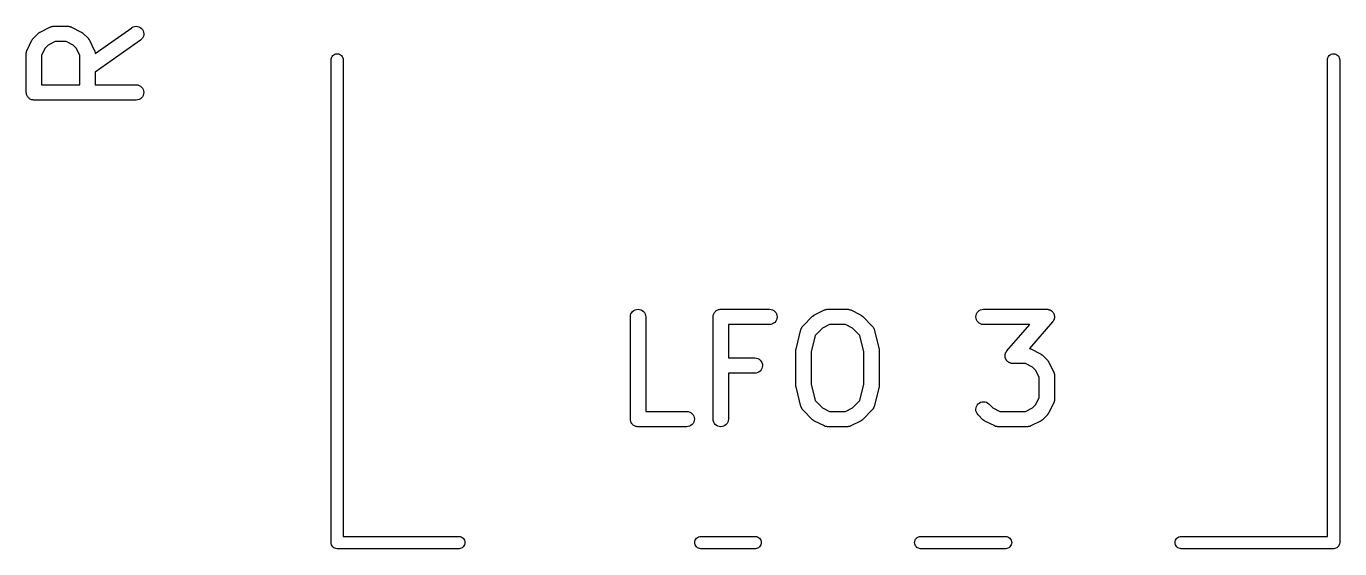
# Model space of a CAD drawing. Extents: x 20 to 116, y -135 to -16.
# Drawn here: x 60.04 to 72.89, y -108.48 to -103.38 of the extents above; entities that cross this region are included whole.
import ezdxf

# ---------------------------------------------------------------- set-up
doc = ezdxf.new("R2010")
doc.units = 0
doc.layers.add('BLACK', color=7, linetype='CONTINUOUS')

msp = doc.modelspace()

# ---------------------------------------------------------------- linework, layer by layer
at = {"layer": 'BLACK', "linetype": 'Continuous'}
for p, q in [((60.107, -103.492), (60.1546, -103.445)), ((60.1546, -103.445), (60.1553, -103.444)), ((60.1553, -103.444), (60.1586, -103.441)), ((60.1586, -103.441), (60.1617, -103.439)), ((60.1617, -103.439), (60.1643, -103.437)), ((60.1643, -103.437), (60.1668, -103.435)), ((60.1668, -103.435), (60.1705, -103.433)), ((60.1705, -103.433), (60.1741, -103.431)), ((60.1741, -103.431), (60.2693, -103.383)), ((60.2693, -103.383), (60.2703, -103.383)), ((60.2703, -103.383), (60.2723, -103.382)), ((60.2723, -103.382), (60.2743, -103.381)), ((60.2743, -103.381), (60.2792, -103.379)), ((60.2792, -103.379), (60.284, -103.378)), ((60.284, -103.378), (60.2862, -103.377)), ((60.2862, -103.377), (60.2883, -103.377)), ((60.2883, -103.377), (60.2934, -103.376)), ((60.2934, -103.376), (60.2985, -103.375)), ((60.2985, -103.375), (60.3007, -103.375)), ((60.3007, -103.375), (60.3029, -103.375)), ((60.3029, -103.375), (60.4457, -103.375)), ((60.4457, -103.375), (60.4468, -103.375)), ((60.4468, -103.375), (60.449, -103.375)), ((60.449, -103.375), (60.4512, -103.375)), ((60.4512, -103.375), (60.4562, -103.376)), ((60.4562, -103.376), (60.4613, -103.377)), ((60.4613, -103.377), (60.4634, -103.378)), ((60.4634, -103.378), (60.4656, -103.378)), ((60.4656, -103.378), (60.4704, -103.38)), ((60.4704, -103.38), (60.4753, -103.381)), ((60.4753, -103.381), (60.4772, -103.382)), ((60.4772, -103.382), (60.4793, -103.383)), ((60.4793, -103.383), (60.5745, -103.431)), ((60.5745, -103.431), (60.5754, -103.431)), ((60.5754, -103.431), (60.579, -103.434)), ((60.579, -103.434), (60.5827, -103.436)), ((60.5827, -103.436), (60.5851, -103.438)), ((60.5851, -103.438), (60.5877, -103.439)), ((60.5877, -103.439), (60.5907, -103.442)), ((60.5907, -103.442), (60.594, -103.445)), ((60.594, -103.445), (60.6416, -103.492)), ((60.7111, -103.64), (61.0694, -103.389)), ((61.0694, -103.389), (61.0702, -103.388)), ((61.0702, -103.388), (61.0831, -103.381)), ((61.0831, -103.381), (61.0971, -103.377)), ((61.0971, -103.377), (61.1116, -103.375)), ((61.1116, -103.375), (61.1262, -103.377)), ((61.1262, -103.377), (61.1402, -103.381)), ((61.1402, -103.381), (61.1532, -103.387)), ((61.1532, -103.387), (61.1647, -103.396)), ((61.1647, -103.396), (61.1741, -103.408)), ((61.1741, -103.408), (61.1812, -103.42)), ((61.1812, -103.42), (61.1857, -103.434)), ((61.1862, -103.464), (61.1822, -103.478)), ((61.1857, -103.434), (61.1874, -103.449)), ((61.1874, -103.449), (61.1862, -103.464)), ((60.0453, -103.607), (60.0929, -103.512)), ((60.0929, -103.512), (60.0934, -103.511)), ((60.0934, -103.511), (60.0957, -103.507)), ((60.0957, -103.507), (60.0977, -103.504)), ((60.0977, -103.504), (60.0997, -103.501)), ((60.0997, -103.501), (60.1014, -103.499)), ((60.1014, -103.499), (60.1043, -103.496)), ((60.1043, -103.496), (60.107, -103.492)), ((60.2216, -103.59), (60.1874, -103.658)), ((60.252, -103.559), (60.2216, -103.59)), ((60.3206, -103.525), (60.252, -103.559)), ((60.428, -103.525), (60.3206, -103.525)), ((60.4965, -103.559), (60.428, -103.525)), ((60.5269, -103.59), (60.4965, -103.559)), ((60.5612, -103.658), (60.5269, -103.59)), ((60.6416, -103.492), (60.6423, -103.493)), ((60.6423, -103.493), (60.645, -103.496)), ((60.645, -103.496), (60.6479, -103.5)), ((60.6479, -103.5), (60.6495, -103.502)), ((60.6495, -103.502), (60.6515, -103.505)), ((60.6515, -103.505), (60.6534, -103.508)), ((60.6534, -103.508), (60.6557, -103.512)), ((60.6557, -103.512), (60.7033, -103.607)), ((61.1554, -103.512), (60.7112, -103.823)), ((61.1665, -103.502), (61.1554, -103.512)), ((61.1756, -103.491), (61.1665, -103.502)), ((61.1822, -103.478), (61.1756, -103.491)), ((60.0374, -103.64), (60.0376, -103.637)), ((60.0374, -103.641), (60.0374, -103.64)), ((60.0374, -104.022), (60.0374, -103.641)), ((60.0376, -103.635), (60.0384, -103.63)), ((60.0376, -103.637), (60.0376, -103.635)), ((60.0384, -103.63), (60.039, -103.625)), ((60.039, -103.625), (60.0397, -103.623)), ((60.0397, -103.623), (60.0401, -103.621)), ((60.0401, -103.621), (60.0419, -103.616)), ((60.0419, -103.616), (60.0434, -103.611)), ((60.0434, -103.611), (60.0445, -103.609)), ((60.0445, -103.609), (60.0453, -103.607)), ((60.1874, -103.658), (60.1874, -103.947)), ((60.5612, -103.947), (60.5612, -103.658)), ((60.7033, -103.607), (60.7037, -103.608)), ((60.7037, -103.608), (60.7045, -103.61)), ((60.7045, -103.61), (60.7055, -103.612)), ((60.7055, -103.612), (60.707, -103.617)), ((60.707, -103.617), (60.7088, -103.622)), ((60.7088, -103.622), (60.7091, -103.624)), ((60.7091, -103.624), (60.7098, -103.626)), ((60.7098, -103.626), (60.7103, -103.631)), ((60.7103, -103.631), (60.7111, -103.636)), ((60.7111, -103.636), (60.711, -103.639)), ((60.711, -103.639), (60.7111, -103.64)), ((63.02, -103.702), (63.0209, -103.693)), ((63.02, -108.428), (63.02, -103.702)), ((63.0209, -103.693), (63.0243, -103.682)), ((63.0243, -103.682), (63.0299, -103.672)), ((63.0299, -103.672), (63.0374, -103.662)), ((63.0374, -103.662), (63.0465, -103.655)), ((63.0465, -103.655), (63.0569, -103.649)), ((63.0569, -103.649), (63.0682, -103.646)), ((63.0682, -103.646), (63.08, -103.645)), ((63.08, -103.645), (63.0918, -103.646)), ((63.0918, -103.646), (63.1031, -103.649)), ((63.1031, -103.649), (63.1135, -103.655)), ((63.1135, -103.655), (63.1226, -103.662)), ((63.1226, -103.662), (63.1301, -103.672)), ((63.1301, -103.672), (63.1357, -103.682)), ((63.1357, -103.682), (63.1391, -103.693)), ((63.1391, -103.693), (63.14, -103.702)), ((63.14, -103.702), (63.14, -108.365)), ((72.77, -103.702), (72.7709, -103.693)), ((72.77, -108.365), (72.77, -103.702)), ((72.7709, -103.693), (72.7743, -103.682)), ((72.7743, -103.682), (72.7799, -103.672)), ((72.7799, -103.672), (72.7874, -103.662)), ((72.7874, -103.662), (72.7965, -103.655)), ((72.7965, -103.655), (72.8069, -103.649)), ((72.8069, -103.649), (72.8182, -103.646)), ((72.8182, -103.646), (72.83, -103.645)), ((72.83, -103.645), (72.8418, -103.646)), ((72.8418, -103.646), (72.8531, -103.649)), ((72.8531, -103.649), (72.8635, -103.655)), ((72.8635, -103.655), (72.8726, -103.662)), ((72.8726, -103.662), (72.8801, -103.672)), ((72.8801, -103.672), (72.8857, -103.682)), ((72.8857, -103.682), (72.8891, -103.693)), ((72.8891, -103.693), (72.89, -103.702)), ((72.89, -103.702), (72.89, -108.422)), ((60.7112, -103.823), (60.7112, -103.947)), ((60.1874, -103.947), (60.5612, -103.947)), ((60.7112, -103.947), (61.1124, -103.947)), ((61.1124, -103.947), (61.1134, -103.947)), ((61.1134, -103.947), (61.128, -103.948)), ((61.128, -103.948), (61.1419, -103.953)), ((61.1419, -103.953), (61.1548, -103.96)), ((61.1548, -103.96), (61.166, -103.969)), ((61.166, -103.969), (61.1751, -103.981)), ((60.0381, -104.029), (60.0374, -104.022)), ((60.0387, -104.036), (60.0381, -104.029)), ((60.0388, -104.036), (60.0387, -104.036)), ((60.0408, -104.043), (60.0388, -104.036)), ((60.0388, -104.036), (60.0388, -104.036)), ((60.0428, -104.05), (60.0408, -104.043)), ((60.043, -104.05), (60.0428, -104.05)), ((60.0464, -104.056), (60.043, -104.05)), ((60.043, -104.05), (60.043, -104.05)), ((60.0496, -104.063), (60.0464, -104.056)), ((60.0498, -104.063), (60.0496, -104.063)), ((60.0499, -104.063), (60.0498, -104.063)), ((60.0544, -104.069), (60.0499, -104.063)), ((60.0588, -104.074), (60.0544, -104.069)), ((60.059, -104.074), (60.0588, -104.074)), ((60.0592, -104.075), (60.059, -104.074)), ((60.0646, -104.079), (60.0592, -104.075)), ((60.07, -104.084), (60.0646, -104.079)), ((60.0702, -104.084), (60.07, -104.084)), ((60.0704, -104.084), (60.0702, -104.084)), ((60.0766, -104.087), (60.0704, -104.084)), ((60.0828, -104.091), (60.0766, -104.087)), ((60.0831, -104.091), (60.0828, -104.091)), ((60.0833, -104.091), (60.0831, -104.091)), ((60.0901, -104.093), (60.0833, -104.091)), ((60.0968, -104.095), (60.0901, -104.093)), ((60.097, -104.095), (60.0968, -104.095)), ((60.0973, -104.095), (60.097, -104.095)), ((60.1043, -104.096), (60.0973, -104.095)), ((60.1113, -104.097), (60.1043, -104.096)), ((60.1118, -104.097), (60.1113, -104.097)), ((60.1119, -104.097), (60.1118, -104.097)), ((60.1124, -104.097), (60.1119, -104.097)), ((60.1119, -104.097), (60.1119, -104.097)), ((61.1124, -104.097), (60.1124, -104.097)), ((61.1269, -104.095), (61.1124, -104.097)), ((61.141, -104.091), (61.1269, -104.095)), ((61.1539, -104.084), (61.141, -104.091)), ((61.1652, -104.075), (61.1539, -104.084)), ((61.1746, -104.064), (61.1652, -104.075)), ((61.1815, -104.051), (61.1746, -104.064)), ((61.1751, -103.981), (61.1819, -103.994)), ((61.1858, -104.037), (61.1815, -104.051)), ((61.1819, -103.994), (61.1861, -104.008)), ((61.1874, -104.022), (61.1858, -104.037)), ((61.1861, -104.008), (61.1874, -104.022)), ((65.9619, -106.175), (65.9713, -106.164)), ((65.9713, -106.164), (65.9827, -106.155)), ((65.9827, -106.155), (65.9957, -106.148)), ((65.9957, -106.148), (66.0098, -106.144)), ((66.0098, -106.144), (66.0243, -106.142)), ((66.0243, -106.142), (66.0389, -106.144)), ((66.0389, -106.144), (66.0529, -106.148)), ((66.0529, -106.148), (66.0657, -106.155)), ((66.0657, -106.155), (66.077, -106.165)), ((66.776, -106.17), (66.7805, -106.164)), ((66.7805, -106.164), (66.7807, -106.164)), ((66.7807, -106.164), (66.7809, -106.164)), ((66.7809, -106.164), (66.7863, -106.159)), ((66.7863, -106.159), (66.7918, -106.155)), ((66.7918, -106.155), (66.7921, -106.155)), ((66.7921, -106.155), (66.7923, -106.155)), ((66.7923, -106.155), (66.7985, -106.151)), ((66.7985, -106.151), (66.8048, -106.148)), ((66.8048, -106.148), (66.805, -106.148)), ((66.805, -106.148), (66.8052, -106.148)), ((66.8052, -106.148), (66.812, -106.146)), ((66.812, -106.146), (66.8188, -106.144)), ((66.8188, -106.144), (66.819, -106.144)), ((66.819, -106.144), (66.8193, -106.144)), ((66.8193, -106.144), (66.8263, -106.143)), ((66.8263, -106.143), (66.8333, -106.142)), ((66.8333, -106.142), (67.3095, -106.142)), ((67.3095, -106.142), (67.3106, -106.142)), ((67.3106, -106.142), (67.3251, -106.144)), ((67.3251, -106.144), (67.3391, -106.148)), ((67.3391, -106.148), (67.3519, -106.155)), ((67.3519, -106.155), (67.3631, -106.165)), ((67.7522, -106.198), (67.8474, -106.15)), ((67.8474, -106.15), (67.8483, -106.15)), ((67.8483, -106.15), (67.8504, -106.149)), ((67.8504, -106.149), (67.8524, -106.148)), ((67.8524, -106.148), (67.8573, -106.147)), ((67.8573, -106.147), (67.8621, -106.145)), ((67.8621, -106.145), (67.8643, -106.144)), ((67.8643, -106.144), (67.8664, -106.144)), ((67.8664, -106.144), (67.8715, -106.143)), ((67.8715, -106.143), (67.8765, -106.143)), ((67.8765, -106.143), (67.8788, -106.143)), ((67.8788, -106.143), (67.881, -106.142)), ((67.881, -106.142), (68.0714, -106.142)), ((68.0714, -106.142), (68.0725, -106.142)), ((68.0725, -106.142), (68.0747, -106.143)), ((68.0747, -106.143), (68.0769, -106.143)), ((68.0769, -106.143), (68.0819, -106.143)), ((68.0819, -106.143), (68.087, -106.144)), ((68.087, -106.144), (68.0891, -106.145)), ((68.0891, -106.145), (68.0913, -106.145)), ((68.0913, -106.145), (68.0961, -106.147)), ((68.0961, -106.147), (68.101, -106.148)), ((68.101, -106.148), (68.1029, -106.15)), ((68.1029, -106.15), (68.105, -106.15)), ((68.105, -106.15), (68.2002, -106.198)), ((69.3426, -106.175), (69.3519, -106.164)), ((69.3519, -106.164), (69.3633, -106.155)), ((69.3633, -106.155), (69.3762, -106.148)), ((69.3762, -106.148), (69.3902, -106.144)), ((69.3902, -106.144), (69.4048, -106.142)), ((69.4048, -106.142), (70.0238, -106.142)), ((70.0238, -106.142), (70.0249, -106.142)), ((70.0249, -106.142), (70.0295, -106.143)), ((70.0295, -106.143), (70.0342, -106.143)), ((70.0342, -106.143), (70.0368, -106.144)), ((70.0368, -106.144), (70.0394, -106.144)), ((70.0394, -106.144), (70.0439, -106.145)), ((70.0439, -106.145), (70.0485, -106.147)), ((70.0485, -106.147), (70.0508, -106.148)), ((70.0508, -106.148), (70.0534, -106.148)), ((70.0534, -106.148), (70.0575, -106.151)), ((70.0575, -106.151), (70.0617, -106.153)), ((70.0617, -106.153), (70.0639, -106.154)), ((70.0639, -106.154), (70.0662, -106.155)), ((70.0662, -106.155), (70.0698, -106.159)), ((70.0698, -106.159), (70.0736, -106.161)), ((70.0736, -106.161), (70.0754, -106.163)), ((70.0754, -106.163), (70.0774, -106.165)), ((65.9488, -106.216), (65.9504, -106.202)), ((65.9488, -106.217), (65.9488, -106.216)), ((65.9488, -107.217), (65.9488, -106.217)), ((65.9504, -106.202), (65.9549, -106.188)), ((65.9549, -106.188), (65.9619, -106.175)), ((66.077, -106.165), (66.0863, -106.176)), ((66.0863, -106.176), (66.0931, -106.189)), ((66.0931, -106.189), (66.0974, -106.203)), ((66.0974, -106.203), (66.0988, -106.217)), ((66.0988, -106.217), (66.0988, -107.142)), ((66.7583, -106.216), (66.7591, -106.209)), ((66.7583, -106.217), (66.7583, -106.216)), ((66.7583, -107.217), (66.7583, -106.217)), ((66.7583, -106.217), (66.7583, -106.217)), ((66.7583, -106.217), (66.7583, -106.217)), ((66.7583, -106.217), (66.7583, -106.217)), ((66.7591, -106.209), (66.7599, -106.202)), ((66.7599, -106.202), (66.7599, -106.202)), ((66.7599, -106.202), (66.76, -106.202)), ((66.76, -106.202), (66.7621, -106.195)), ((66.7621, -106.195), (66.7642, -106.188)), ((66.7642, -106.188), (66.7643, -106.188)), ((66.7643, -106.188), (66.7644, -106.188)), ((66.7644, -106.188), (66.7678, -106.182)), ((66.7678, -106.182), (66.7712, -106.175)), ((66.7712, -106.175), (66.7713, -106.175)), ((66.7713, -106.175), (66.7714, -106.175)), ((66.7714, -106.175), (66.776, -106.17)), ((67.3095, -106.292), (66.9083, -106.292)), ((66.9083, -106.292), (66.9083, -106.619)), ((67.3241, -106.291), (67.3095, -106.292)), ((67.3381, -106.287), (67.3241, -106.291)), ((67.351, -106.28), (67.3381, -106.287)), ((67.3624, -106.271), (67.351, -106.28)), ((67.3717, -106.259), (67.3624, -106.271)), ((67.3631, -106.165), (67.3723, -106.176)), ((67.3787, -106.246), (67.3717, -106.259)), ((67.3723, -106.176), (67.3791, -106.189)), ((67.383, -106.232), (67.3787, -106.246)), ((67.3791, -106.189), (67.3832, -106.203)), ((67.3845, -106.218), (67.383, -106.232)), ((67.3832, -106.203), (67.3845, -106.218)), ((67.6374, -106.307), (67.7327, -106.212)), ((67.7327, -106.212), (67.7334, -106.211)), ((67.7334, -106.211), (67.7367, -106.209)), ((67.7367, -106.209), (67.7398, -106.206)), ((67.7398, -106.206), (67.7424, -106.204)), ((67.7424, -106.204), (67.7449, -106.202)), ((67.7449, -106.202), (67.7486, -106.2)), ((67.7486, -106.2), (67.7522, -106.198)), ((67.8987, -106.292), (67.8301, -106.327)), ((68.0537, -106.292), (67.8987, -106.292)), ((68.1222, -106.327), (68.0537, -106.292)), ((68.2002, -106.198), (68.2011, -106.198)), ((68.2011, -106.198), (68.2047, -106.201)), ((68.2047, -106.201), (68.2084, -106.203)), ((68.2084, -106.203), (68.2108, -106.205)), ((68.2108, -106.205), (68.2134, -106.206)), ((68.2134, -106.206), (68.2164, -106.209)), ((68.2164, -106.209), (68.2197, -106.212)), ((68.2197, -106.212), (68.3149, -106.307)), ((69.3298, -106.217), (69.3313, -106.202)), ((69.3311, -106.231), (69.3298, -106.217)), ((69.3352, -106.245), (69.3311, -106.231)), ((69.3313, -106.202), (69.3356, -106.188)), ((69.342, -106.258), (69.3352, -106.245)), ((69.3356, -106.188), (69.3426, -106.175)), ((69.3512, -106.27), (69.342, -106.258)), ((69.3624, -106.279), (69.3512, -106.27)), ((69.3752, -106.286), (69.3624, -106.279)), ((69.3892, -106.291), (69.3752, -106.286)), ((69.4037, -106.292), (69.3892, -106.291)), ((69.4048, -106.292), (69.4037, -106.292)), ((69.8585, -106.292), (69.4048, -106.292)), ((69.634, -106.549), (69.8585, -106.292)), ((70.0803, -106.267), (69.8534, -106.526)), ((70.0774, -106.165), (70.0803, -106.169)), ((70.0803, -106.169), (70.0835, -106.172)), ((70.083, -106.263), (70.0803, -106.267)), ((70.086, -106.259), (70.083, -106.263)), ((70.0835, -106.172), (70.0849, -106.174)), ((70.0849, -106.174), (70.0866, -106.176)), ((70.0872, -106.257), (70.086, -106.259)), ((70.0866, -106.176), (70.0887, -106.18)), ((70.0888, -106.255), (70.0872, -106.257)), ((70.0887, -106.18), (70.0912, -106.184)), ((70.0907, -106.251), (70.0888, -106.255)), ((70.0929, -106.246), (70.0907, -106.251)), ((70.0912, -106.184), (70.0921, -106.187)), ((70.0921, -106.187), (70.0933, -106.189)), ((70.0937, -106.244), (70.0929, -106.246)), ((70.0933, -106.189), (70.0947, -106.194)), ((70.0948, -106.242), (70.0937, -106.244)), ((70.0947, -106.194), (70.0963, -106.198)), ((70.0959, -106.237), (70.0948, -106.242)), ((70.0973, -106.232), (70.0959, -106.237)), ((70.0963, -106.198), (70.0967, -106.201)), ((70.0967, -106.201), (70.0975, -106.203)), ((70.0976, -106.23), (70.0973, -106.232)), ((70.0975, -106.203), (70.0979, -106.208)), ((70.0982, -106.227), (70.0976, -106.23)), ((70.0979, -106.208), (70.0987, -106.213)), ((70.0983, -106.223), (70.0982, -106.227)), ((70.0988, -106.218), (70.0983, -106.223)), ((70.0987, -106.213), (70.0986, -106.215)), ((70.0986, -106.215), (70.0988, -106.218)), ((67.5701, -106.533), (67.6177, -106.342)), ((67.6177, -106.342), (67.618, -106.341)), ((67.618, -106.341), (67.6198, -106.336)), ((67.6198, -106.336), (67.6212, -106.331)), ((67.6212, -106.331), (67.6223, -106.329)), ((67.6223, -106.329), (67.6231, -106.327)), ((67.6231, -106.327), (67.6258, -106.323)), ((67.6258, -106.323), (67.6282, -106.319)), ((67.6282, -106.319), (67.6296, -106.317)), ((67.6296, -106.317), (67.6308, -106.315)), ((67.6308, -106.315), (67.6342, -106.311)), ((67.6342, -106.311), (67.6374, -106.307)), ((67.7582, -106.399), (67.7179, -106.56)), ((67.8301, -106.327), (67.7582, -106.399)), ((68.1942, -106.399), (68.1222, -106.327)), ((68.2345, -106.56), (68.1942, -106.399)), ((68.3149, -106.307), (68.3157, -106.308)), ((68.3157, -106.308), (68.3188, -106.312)), ((68.3188, -106.312), (68.3222, -106.316)), ((68.3222, -106.316), (68.3234, -106.318)), ((68.3234, -106.318), (68.3248, -106.319)), ((68.3248, -106.319), (68.3271, -106.324)), ((68.3271, -106.324), (68.3297, -106.328)), ((68.3297, -106.328), (68.3305, -106.33)), ((68.3305, -106.33), (68.3315, -106.332)), ((68.3315, -106.332), (68.333, -106.337)), ((68.333, -106.337), (68.3347, -106.342)), ((68.3347, -106.342), (68.3823, -106.533)), ((67.5679, -106.547), (67.5688, -106.541)), ((67.568, -106.548), (67.5679, -106.547)), ((67.5679, -106.55), (67.568, -106.548)), ((67.5679, -106.551), (67.5679, -106.55)), ((67.5688, -106.541), (67.5695, -106.535)), ((67.5695, -106.535), (67.5699, -106.534)), ((67.5699, -106.534), (67.5701, -106.533)), ((68.3823, -106.533), (68.3825, -106.534)), ((68.3825, -106.534), (68.3827, -106.535)), ((68.3827, -106.535), (68.3831, -106.536)), ((68.3831, -106.536), (68.3837, -106.542)), ((68.3837, -106.542), (68.3845, -106.548)), ((68.3845, -106.548), (68.3844, -106.549)), ((68.3844, -106.549), (68.3845, -106.551)), ((69.6313, -106.553), (69.634, -106.549)), ((69.8534, -106.526), (69.858, -106.528)), ((69.858, -106.528), (69.8629, -106.529)), ((69.8629, -106.529), (69.8648, -106.53)), ((69.8648, -106.53), (69.8669, -106.531)), ((69.8669, -106.531), (69.9621, -106.579)), ((66.9083, -106.619), (67.1667, -106.619)), ((67.1667, -106.619), (67.1677, -106.619)), ((67.1677, -106.619), (67.1823, -106.62)), ((67.1823, -106.62), (67.1962, -106.625)), ((67.1962, -106.625), (67.209, -106.632)), ((67.209, -106.632), (67.2203, -106.641)), ((67.2203, -106.641), (67.2294, -106.653)), ((67.2294, -106.653), (67.2362, -106.665)), ((67.2362, -106.665), (67.2403, -106.68)), ((67.5679, -106.884), (67.5679, -106.551)), ((67.7179, -106.56), (67.7179, -106.875)), ((68.2345, -106.875), (68.2345, -106.56)), ((68.3845, -106.551), (68.3845, -106.884)), ((69.6155, -106.598), (69.616, -106.593)), ((69.6157, -106.6), (69.6155, -106.598)), ((69.6156, -106.603), (69.6157, -106.6)), ((69.6164, -106.608), (69.6156, -106.603)), ((69.616, -106.593), (69.6161, -106.588)), ((69.6161, -106.588), (69.6167, -106.586)), ((69.6168, -106.612), (69.6164, -106.608)), ((69.6167, -106.586), (69.617, -106.583)), ((69.6175, -106.615), (69.6168, -106.612)), ((69.617, -106.583), (69.6184, -106.579)), ((69.618, -106.618), (69.6175, -106.615)), ((69.6196, -106.622), (69.618, -106.618)), ((69.6184, -106.579), (69.6195, -106.574)), ((69.6195, -106.574), (69.6206, -106.572)), ((69.6209, -106.626), (69.6196, -106.622)), ((69.6206, -106.572), (69.6213, -106.569)), ((69.6222, -106.629), (69.6209, -106.626)), ((69.6213, -106.569), (69.6236, -106.565)), ((69.6231, -106.631), (69.6222, -106.629)), ((69.6255, -106.635), (69.6231, -106.631)), ((69.6236, -106.565), (69.6255, -106.561)), ((69.6255, -106.561), (69.627, -106.559)), ((69.6277, -106.639), (69.6255, -106.635)), ((69.627, -106.559), (69.6283, -106.556)), ((69.6294, -106.641), (69.6277, -106.639)), ((69.6283, -106.556), (69.6313, -106.553)), ((69.6307, -106.644), (69.6294, -106.641)), ((69.6339, -106.647), (69.6307, -106.644)), ((69.6369, -106.651), (69.6339, -106.647)), ((69.6389, -106.652), (69.6369, -106.651)), ((69.6407, -106.654), (69.6389, -106.652)), ((69.6445, -106.657), (69.6407, -106.654)), ((69.6481, -106.66), (69.6445, -106.657)), ((69.6504, -106.661), (69.6481, -106.66)), ((69.6525, -106.663), (69.6504, -106.661)), ((69.6568, -106.665), (69.6525, -106.663)), ((69.6609, -106.667), (69.6568, -106.665)), ((69.6634, -106.668), (69.6609, -106.667)), ((69.6658, -106.669), (69.6634, -106.668)), ((69.6704, -106.67), (69.6658, -106.669)), ((69.6749, -106.672), (69.6704, -106.67)), ((69.6775, -106.672), (69.6749, -106.672)), ((69.6801, -106.673), (69.6775, -106.672)), ((69.6847, -106.673), (69.6801, -106.673)), ((69.6894, -106.673), (69.6847, -106.673)), ((69.6905, -106.673), (69.6894, -106.673)), ((69.8156, -106.673), (69.6905, -106.673)), ((69.8841, -106.708), (69.8156, -106.673)), ((69.9621, -106.579), (69.963, -106.579)), ((69.963, -106.579), (69.9666, -106.582)), ((69.9666, -106.582), (69.9703, -106.584)), ((69.9703, -106.584), (69.9727, -106.586)), ((69.9727, -106.586), (69.9753, -106.587)), ((69.9753, -106.587), (69.9783, -106.59)), ((69.9783, -106.59), (69.9816, -106.593)), ((69.9816, -106.593), (70.0292, -106.641)), ((70.0292, -106.641), (70.03, -106.641)), ((70.03, -106.641), (70.0326, -106.645)), ((70.0326, -106.645), (70.0355, -106.648)), ((70.0355, -106.648), (70.0371, -106.65)), ((70.0371, -106.65), (70.0391, -106.653)), ((70.0391, -106.653), (70.041, -106.656)), ((70.041, -106.656), (70.0433, -106.66)), ((70.0433, -106.66), (70.0909, -106.755)), ((67.1667, -106.769), (66.9083, -106.769)), ((66.9083, -106.769), (66.9083, -107.217)), ((67.1812, -106.767), (67.1667, -106.769)), ((67.1952, -106.763), (67.1812, -106.767)), ((67.2082, -106.756), (67.1952, -106.763)), ((67.2195, -106.747), (67.2082, -106.756)), ((67.2288, -106.736), (67.2195, -106.747)), ((67.2358, -106.723), (67.2288, -106.736)), ((67.2401, -106.709), (67.2358, -106.723)), ((67.2417, -106.694), (67.2401, -106.709)), ((67.2403, -106.68), (67.2417, -106.694)), ((69.9146, -106.738), (69.8841, -106.708)), ((69.9488, -106.807), (69.9146, -106.738)), ((69.9488, -107.009), (69.9488, -106.807)), ((70.0909, -106.755), (70.0914, -106.756)), ((70.0914, -106.756), (70.0921, -106.758)), ((70.0921, -106.758), (70.0931, -106.76)), ((70.0931, -106.76), (70.0946, -106.765)), ((70.0946, -106.765), (70.0964, -106.77)), ((70.0964, -106.77), (70.0967, -106.772)), ((70.0967, -106.772), (70.0974, -106.774)), ((70.0974, -106.774), (70.0979, -106.779)), ((70.0979, -106.779), (70.0987, -106.784)), ((70.0987, -106.784), (70.0986, -106.787)), ((70.0986, -106.787), (70.0988, -106.789)), ((70.0988, -106.789), (70.0988, -107.027)), ((67.568, -106.885), (67.5679, -106.884)), ((67.5679, -106.887), (67.568, -106.885)), ((67.5687, -106.893), (67.5679, -106.887)), ((67.5693, -106.899), (67.5687, -106.893)), ((67.5697, -106.9), (67.5693, -106.899)), ((67.5698, -106.901), (67.5697, -106.9)), ((67.5701, -106.902), (67.5698, -106.901)), ((67.6177, -107.093), (67.5701, -106.902)), ((67.7179, -106.875), (67.7582, -107.036)), ((68.1942, -107.036), (68.2345, -106.875)), ((68.3823, -106.902), (68.3347, -107.093)), ((68.3825, -106.901), (68.3823, -106.902)), ((68.3829, -106.9), (68.3825, -106.901)), ((68.3835, -106.894), (68.3829, -106.9)), ((68.3844, -106.888), (68.3835, -106.894)), ((68.3845, -106.885), (68.3844, -106.886)), ((68.3844, -106.886), (68.3844, -106.888)), ((68.3845, -106.884), (68.3845, -106.885)), ((67.7582, -107.036), (67.8301, -107.108)), ((68.1222, -107.108), (68.1942, -107.036)), ((69.3521, -107.069), (69.3635, -107.06)), ((69.3635, -107.06), (69.3764, -107.053)), ((69.3764, -107.053), (69.3905, -107.049)), ((69.3905, -107.049), (69.405, -107.047)), ((69.405, -107.047), (69.4196, -107.049)), ((69.4196, -107.049), (69.4336, -107.053)), ((69.4336, -107.053), (69.4465, -107.06)), ((69.4465, -107.06), (69.4578, -107.069)), ((69.9146, -107.078), (69.9488, -107.009)), ((70.0909, -107.06), (70.0433, -107.156)), ((70.0917, -107.058), (70.0909, -107.06)), ((70.0927, -107.056), (70.0917, -107.058)), ((70.0943, -107.052), (70.0927, -107.056)), ((70.0961, -107.047), (70.0943, -107.052)), ((70.0965, -107.045), (70.0961, -107.047)), ((70.0972, -107.042), (70.0965, -107.045)), ((70.0977, -107.037), (70.0972, -107.042)), ((70.0986, -107.032), (70.0977, -107.037)), ((70.0988, -107.028), (70.0986, -107.03)), ((70.0986, -107.03), (70.0986, -107.032)), ((70.0988, -107.027), (70.0988, -107.028)), ((66.0988, -107.142), (66.5, -107.142)), ((66.5, -107.142), (66.501, -107.142)), ((66.501, -107.142), (66.5156, -107.144)), ((66.5156, -107.144), (66.5295, -107.148)), ((66.5295, -107.148), (66.5424, -107.155)), ((66.5424, -107.155), (66.5536, -107.165)), ((66.5536, -107.165), (66.5628, -107.176)), ((66.5628, -107.176), (66.5695, -107.189)), ((66.5695, -107.189), (66.5737, -107.203)), ((67.6194, -107.097), (67.6177, -107.093)), ((67.6208, -107.102), (67.6194, -107.097)), ((67.6219, -107.104), (67.6208, -107.102)), ((67.6226, -107.106), (67.6219, -107.104)), ((67.6252, -107.111), (67.6226, -107.106)), ((67.6276, -107.115), (67.6252, -107.111)), ((67.629, -107.117), (67.6276, -107.115)), ((67.6301, -107.119), (67.629, -107.117)), ((67.6335, -107.123), (67.6301, -107.119)), ((67.6367, -107.127), (67.6335, -107.123)), ((67.6374, -107.128), (67.6367, -107.127)), ((67.7327, -107.223), (67.6374, -107.128)), ((67.8301, -107.108), (67.8987, -107.142)), ((67.8987, -107.142), (68.0537, -107.142)), ((68.0537, -107.142), (68.1222, -107.108)), ((68.3149, -107.128), (68.2197, -107.223)), ((68.3182, -107.124), (68.3149, -107.128)), ((68.3216, -107.12), (68.3182, -107.124)), ((68.3228, -107.118), (68.3216, -107.12)), ((68.3242, -107.116), (68.3228, -107.118)), ((68.3266, -107.112), (68.3242, -107.116)), ((68.3293, -107.107), (68.3266, -107.112)), ((68.3301, -107.105), (68.3293, -107.107)), ((68.3311, -107.103), (68.3301, -107.105)), ((68.3326, -107.098), (68.3311, -107.103)), ((68.3344, -107.094), (68.3326, -107.098)), ((68.3347, -107.093), (68.3344, -107.094)), ((69.3298, -107.121), (69.3313, -107.107)), ((69.331, -107.136), (69.3298, -107.121)), ((69.3351, -107.15), (69.331, -107.136)), ((69.3313, -107.107), (69.3357, -107.093)), ((69.3419, -107.163), (69.3351, -107.15)), ((69.3357, -107.093), (69.3427, -107.08)), ((69.351, -107.174), (69.3419, -107.163)), ((69.3427, -107.08), (69.3521, -107.069)), ((69.3517, -107.175), (69.351, -107.174)), ((69.3993, -107.223), (69.3517, -107.175)), ((69.4578, -107.069), (69.4968, -107.108)), ((69.4968, -107.108), (69.5653, -107.142)), ((69.5653, -107.142), (69.8156, -107.142)), ((69.8156, -107.142), (69.8841, -107.108)), ((69.8841, -107.108), (69.9146, -107.078)), ((70.0292, -107.175), (69.9816, -107.223)), ((70.0319, -107.172), (70.0292, -107.175)), ((70.0348, -107.169), (70.0319, -107.172)), ((70.0365, -107.166), (70.0348, -107.169)), ((70.0385, -107.164), (70.0365, -107.166)), ((70.0405, -107.16), (70.0385, -107.164)), ((70.0428, -107.157), (70.0405, -107.16)), ((70.0433, -107.156), (70.0428, -107.157)), ((65.9495, -107.224), (65.9488, -107.217)), ((65.9501, -107.231), (65.9495, -107.224)), ((65.9502, -107.232), (65.9501, -107.231)), ((65.9523, -107.239), (65.9502, -107.232)), ((65.9502, -107.232), (65.9502, -107.232)), ((65.9543, -107.245), (65.9523, -107.239)), ((65.9544, -107.246), (65.9543, -107.245)), ((65.9545, -107.246), (65.9544, -107.246)), ((65.9578, -107.252), (65.9545, -107.246)), ((65.9611, -107.258), (65.9578, -107.252)), ((65.9612, -107.259), (65.9611, -107.258)), ((65.9613, -107.259), (65.9612, -107.259)), ((65.9658, -107.264), (65.9613, -107.259)), ((65.9702, -107.27), (65.9658, -107.264)), ((65.9704, -107.27), (65.9702, -107.27)), ((65.9706, -107.27), (65.9704, -107.27)), ((65.976, -107.275), (65.9706, -107.27)), ((65.9814, -107.279), (65.976, -107.275)), ((65.9817, -107.279), (65.9814, -107.279)), ((65.9819, -107.28), (65.9817, -107.279)), ((65.9881, -107.283), (65.9819, -107.28)), ((65.9943, -107.286), (65.9881, -107.283)), ((65.9945, -107.286), (65.9943, -107.286)), ((65.9947, -107.287), (65.9945, -107.286)), ((66.0015, -107.289), (65.9947, -107.287)), ((66.0082, -107.291), (66.0015, -107.289)), ((66.0085, -107.291), (66.0082, -107.291)), ((66.0087, -107.291), (66.0085, -107.291)), ((66.0157, -107.292), (66.0087, -107.291)), ((66.0228, -107.292), (66.0157, -107.292)), ((66.0233, -107.292), (66.0228, -107.292)), ((66.0238, -107.292), (66.0233, -107.292)), ((66.0233, -107.292), (66.0233, -107.292)), ((66.0233, -107.292), (66.0233, -107.292)), ((66.5, -107.292), (66.0238, -107.292)), ((66.5146, -107.291), (66.5, -107.292)), ((66.5286, -107.287), (66.5146, -107.291)), ((66.5415, -107.28), (66.5286, -107.287)), ((66.5528, -107.271), (66.5415, -107.28)), ((66.5622, -107.259), (66.5528, -107.271)), ((66.5691, -107.246), (66.5622, -107.259)), ((66.5735, -107.232), (66.5691, -107.246)), ((66.575, -107.218), (66.5735, -107.232)), ((66.5737, -107.203), (66.575, -107.218)), ((66.7598, -107.232), (66.7583, -107.217)), ((66.764, -107.246), (66.7598, -107.232)), ((66.7709, -107.259), (66.764, -107.246)), ((66.7801, -107.27), (66.7709, -107.259)), ((66.7914, -107.28), (66.7801, -107.27)), ((66.8043, -107.287), (66.7914, -107.28)), ((66.8183, -107.291), (66.8043, -107.287)), ((66.8328, -107.292), (66.8183, -107.291)), ((66.8474, -107.291), (66.8328, -107.292)), ((66.8614, -107.287), (66.8474, -107.291)), ((66.8744, -107.28), (66.8614, -107.287)), ((66.8858, -107.271), (66.8744, -107.28)), ((66.8952, -107.26), (66.8858, -107.271)), ((66.9023, -107.247), (66.8952, -107.26)), ((66.9067, -107.233), (66.9023, -107.247)), ((66.9083, -107.218), (66.9067, -107.233)), ((66.9083, -107.217), (66.9083, -107.218)), ((67.7359, -107.225), (67.7327, -107.223)), ((67.739, -107.228), (67.7359, -107.225)), ((67.7416, -107.23), (67.739, -107.228)), ((67.744, -107.232), (67.7416, -107.23)), ((67.7477, -107.234), (67.744, -107.232)), ((67.7512, -107.236), (67.7477, -107.234)), ((67.7522, -107.237), (67.7512, -107.236)), ((67.8474, -107.284), (67.7522, -107.237)), ((67.8495, -107.285), (67.8474, -107.284)), ((67.8514, -107.286), (67.8495, -107.285)), ((67.8563, -107.288), (67.8514, -107.286)), ((67.8611, -107.29), (67.8563, -107.288)), ((67.8633, -107.29), (67.8611, -107.29)), ((67.8654, -107.291), (67.8633, -107.29)), ((67.8704, -107.291), (67.8654, -107.291)), ((67.8755, -107.292), (67.8704, -107.291)), ((67.8777, -107.292), (67.8755, -107.292)), ((67.8799, -107.292), (67.8777, -107.292)), ((67.881, -107.292), (67.8799, -107.292)), ((68.0714, -107.292), (67.881, -107.292)), ((68.0736, -107.292), (68.0714, -107.292)), ((68.0758, -107.292), (68.0736, -107.292)), ((68.0809, -107.291), (68.0758, -107.292)), ((68.086, -107.291), (68.0809, -107.291)), ((68.0881, -107.29), (68.086, -107.291)), ((68.0903, -107.29), (68.0881, -107.29)), ((68.0951, -107.288), (68.0903, -107.29)), ((68.1, -107.287), (68.0951, -107.288)), ((68.102, -107.286), (68.1, -107.287)), ((68.104, -107.285), (68.102, -107.286)), ((68.105, -107.284), (68.104, -107.285)), ((68.2002, -107.237), (68.105, -107.284)), ((68.2038, -107.235), (68.2002, -107.237)), ((68.2075, -107.233), (68.2038, -107.235)), ((68.21, -107.231), (68.2075, -107.233)), ((68.2126, -107.229), (68.21, -107.231)), ((68.2157, -107.226), (68.2126, -107.229)), ((68.219, -107.224), (68.2157, -107.226)), ((68.2197, -107.223), (68.219, -107.224)), ((69.4026, -107.225), (69.3993, -107.223)), ((69.4056, -107.228), (69.4026, -107.225)), ((69.4082, -107.23), (69.4056, -107.228)), ((69.4107, -107.232), (69.4082, -107.23)), ((69.4144, -107.234), (69.4107, -107.232)), ((69.4179, -107.236), (69.4144, -107.234)), ((69.4188, -107.237), (69.4179, -107.236)), ((69.5141, -107.284), (69.4188, -107.237)), ((69.5161, -107.285), (69.5141, -107.284)), ((69.5181, -107.286), (69.5161, -107.285)), ((69.523, -107.288), (69.5181, -107.286)), ((69.5277, -107.29), (69.523, -107.288)), ((69.5299, -107.29), (69.5277, -107.29)), ((69.532, -107.291), (69.5299, -107.29)), ((69.5371, -107.291), (69.532, -107.291)), ((69.5422, -107.292), (69.5371, -107.291)), ((69.5444, -107.292), (69.5422, -107.292)), ((69.5466, -107.292), (69.5444, -107.292)), ((69.5476, -107.292), (69.5466, -107.292)), ((69.8333, -107.292), (69.5476, -107.292)), ((69.8355, -107.292), (69.8333, -107.292)), ((69.8377, -107.292), (69.8355, -107.292)), ((69.8428, -107.291), (69.8377, -107.292)), ((69.8479, -107.291), (69.8428, -107.291)), ((69.85, -107.29), (69.8479, -107.291)), ((69.8522, -107.29), (69.85, -107.29)), ((69.857, -107.288), (69.8522, -107.29)), ((69.8619, -107.287), (69.857, -107.288)), ((69.8639, -107.286), (69.8619, -107.287)), ((69.8659, -107.285), (69.8639, -107.286)), ((69.8669, -107.284), (69.8659, -107.285)), ((69.9621, -107.237), (69.8669, -107.284)), ((69.9657, -107.235), (69.9621, -107.237)), ((69.9694, -107.233), (69.9657, -107.235)), ((69.9719, -107.231), (69.9694, -107.233)), ((69.9745, -107.229), (69.9719, -107.231)), ((69.9776, -107.226), (69.9745, -107.229)), ((69.9809, -107.224), (69.9776, -107.226)), ((69.9816, -107.223), (69.9809, -107.224)), ((63.0209, -108.437), (63.02, -108.428)), ((63.0243, -108.448), (63.0209, -108.437)), ((63.0299, -108.458), (63.0243, -108.448)), ((63.0374, -108.468), (63.0299, -108.458)), ((63.0465, -108.475), (63.0374, -108.468)), ((63.0569, -108.481), (63.0465, -108.475)), ((63.14, -108.365), (64.2729, -108.365)), ((64.2729, -108.365), (64.2818, -108.366)), ((64.2818, -108.366), (64.2931, -108.369)), ((64.2931, -108.369), (64.3035, -108.375)), ((64.3035, -108.475), (64.2931, -108.481)), ((64.3035, -108.375), (64.3126, -108.382)), ((64.3126, -108.468), (64.3035, -108.475)), ((64.3126, -108.382), (64.3201, -108.392)), ((64.3201, -108.458), (64.3126, -108.468)), ((64.3201, -108.392), (64.3257, -108.402)), ((64.3257, -108.448), (64.3201, -108.458)), ((64.3257, -108.402), (64.3291, -108.413)), ((64.3291, -108.437), (64.3257, -108.448)), ((64.3291, -108.413), (64.3303, -108.425)), ((64.3303, -108.425), (64.3291, -108.437)), ((66.5797, -108.425), (66.5809, -108.413)), ((66.5809, -108.437), (66.5797, -108.425)), ((66.5809, -108.413), (66.5843, -108.402)), ((66.5843, -108.448), (66.5809, -108.437)), ((66.5843, -108.402), (66.5899, -108.392)), ((66.5899, -108.458), (66.5843, -108.448)), ((66.5899, -108.392), (66.5974, -108.382)), ((66.5974, -108.468), (66.5899, -108.458)), ((66.5974, -108.382), (66.6065, -108.375)), ((66.6065, -108.475), (66.5974, -108.468)), ((66.6065, -108.375), (66.6169, -108.369)), ((66.6169, -108.481), (66.6065, -108.475)), ((66.6169, -108.369), (66.6282, -108.366)), ((66.6282, -108.366), (66.6371, -108.365)), ((66.6371, -108.365), (67.1729, -108.365)), ((67.1729, -108.365), (67.1818, -108.366)), ((67.1818, -108.366), (67.1931, -108.369)), ((67.1931, -108.369), (67.2035, -108.375)), ((67.2035, -108.475), (67.1931, -108.481)), ((67.2035, -108.375), (67.2126, -108.382)), ((67.2126, -108.468), (67.2035, -108.475)), ((67.2126, -108.382), (67.2201, -108.392)), ((67.2201, -108.458), (67.2126, -108.468)), ((67.2201, -108.392), (67.2257, -108.402)), ((67.2257, -108.448), (67.2201, -108.458)), ((67.2257, -108.402), (67.2291, -108.413)), ((67.2291, -108.437), (67.2257, -108.448)), ((67.2291, -108.413), (67.2303, -108.425)), ((67.2303, -108.425), (67.2291, -108.437)), ((68.7297, -108.425), (68.7309, -108.413)), ((68.7309, -108.437), (68.7297, -108.425)), ((68.7309, -108.413), (68.7343, -108.402)), ((68.7343, -108.448), (68.7309, -108.437)), ((68.7343, -108.402), (68.7399, -108.392)), ((68.7399, -108.458), (68.7343, -108.448)), ((68.7399, -108.392), (68.7474, -108.382)), ((68.7474, -108.468), (68.7399, -108.458)), ((68.7474, -108.382), (68.7565, -108.375)), ((68.7565, -108.475), (68.7474, -108.468)), ((68.7565, -108.375), (68.7669, -108.369)), ((68.7669, -108.481), (68.7565, -108.475)), ((68.7669, -108.369), (68.7782, -108.366)), ((68.7782, -108.366), (68.7871, -108.365)), ((68.7871, -108.365), (69.6229, -108.365)), ((69.6229, -108.365), (69.6318, -108.366)), ((69.6318, -108.366), (69.6431, -108.369)), ((69.6431, -108.369), (69.6535, -108.375)), ((69.6535, -108.475), (69.6431, -108.481)), ((69.6535, -108.375), (69.6626, -108.382)), ((69.6626, -108.468), (69.6535, -108.475)), ((69.6626, -108.382), (69.6701, -108.392)), ((69.6701, -108.458), (69.6626, -108.468)), ((69.6701, -108.392), (69.6757, -108.402)), ((69.6757, -108.448), (69.6701, -108.458)), ((69.6757, -108.402), (69.6791, -108.413)), ((69.6791, -108.437), (69.6757, -108.448)), ((69.6791, -108.413), (69.6803, -108.425)), ((69.6803, -108.425), (69.6791, -108.437)), ((71.2797, -108.425), (71.2809, -108.413)), ((71.2809, -108.437), (71.2797, -108.425)), ((71.2809, -108.413), (71.2843, -108.402)), ((71.2843, -108.448), (71.2809, -108.437)), ((71.2843, -108.402), (71.2899, -108.392)), ((71.2899, -108.458), (71.2843, -108.448)), ((71.2899, -108.392), (71.2974, -108.382)), ((71.2974, -108.468), (71.2899, -108.458)), ((71.2974, -108.382), (71.3065, -108.375)), ((71.3065, -108.475), (71.2974, -108.468)), ((71.3065, -108.375), (71.3169, -108.369)), ((71.3169, -108.481), (71.3065, -108.475)), ((71.3169, -108.369), (71.3282, -108.366)), ((71.3282, -108.366), (71.3371, -108.365)), ((71.3371, -108.365), (72.77, -108.365)), ((72.8635, -108.475), (72.8531, -108.481)), ((72.8726, -108.468), (72.8635, -108.475)), ((72.8801, -108.458), (72.8726, -108.468)), ((72.8857, -108.448), (72.8801, -108.458)), ((72.8891, -108.437), (72.8857, -108.448)), ((72.8903, -108.425), (72.8891, -108.437)), ((72.89, -108.422), (72.8903, -108.425)), ((63.0682, -108.484), (63.0569, -108.481)), ((63.08, -108.485), (63.0682, -108.484)), ((63.085, -108.485), (63.08, -108.485)), ((63.0871, -108.485), (63.085, -108.485)), ((64.2729, -108.485), (63.0871, -108.485)), ((64.2818, -108.484), (64.2729, -108.485)), ((64.2931, -108.481), (64.2818, -108.484)), ((66.6282, -108.484), (66.6169, -108.481)), ((66.6371, -108.485), (66.6282, -108.484)), ((67.1729, -108.485), (66.6371, -108.485)), ((67.1818, -108.484), (67.1729, -108.485)), ((67.1931, -108.481), (67.1818, -108.484)), ((68.7782, -108.484), (68.7669, -108.481)), ((68.7871, -108.485), (68.7782, -108.484)), ((69.6229, -108.485), (68.7871, -108.485)), ((69.6318, -108.484), (69.6229, -108.485)), ((69.6431, -108.481), (69.6318, -108.484)), ((71.3282, -108.484), (71.3169, -108.481)), ((71.3371, -108.485), (71.3282, -108.484)), ((72.8271, -108.485), (71.3371, -108.485)), ((72.83, -108.485), (72.8271, -108.485)), ((72.8329, -108.485), (72.83, -108.485)), ((72.8418, -108.484), (72.8329, -108.485)), ((72.8329, -108.485), (72.8329, -108.485)), ((72.8531, -108.481), (72.8418, -108.484))]:
    msp.add_line(p, q, dxfattribs=at)

doc.saveas('drawing.dxf')
